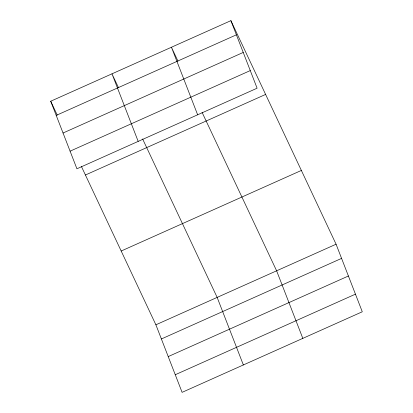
<?xml version="1.0" encoding="UTF-8"?>
<svg xmlns="http://www.w3.org/2000/svg" width="413" height="413" viewBox="0 0 413 413"><rect width="100%" height="100%" fill="white"/><g stroke="black" fill="none" stroke-linecap="round" stroke-linejoin="round"><path stroke-width="0.62" d="M230.903 20.65L257.108 88.206L76.921 168.783L50.716 101.226L230.903 20.65L336.079 244.217L362.284 311.774L182.097 392.35L155.892 324.794L81.356 166.362M56.214 115.397L236.401 34.821M63.044 133.017L243.236 52.436M70.086 151.168L250.273 70.587M85.424 175.004L265.616 94.427M121.185 251.016L301.371 170.44M155.892 324.794L336.079 244.217M161.39 338.965L341.577 258.388M168.22 356.584L348.412 276.003M175.262 374.73L355.448 294.154M177.951 61.072L171.441 47.242L197.646 114.799M202.086 112.372L276.617 270.809L302.822 338.361M118.49 87.664L111.98 73.834L138.185 141.385M142.619 138.964L217.155 297.396L243.36 364.953M50.716 101.226L57.226 115.062"/></g></svg>
